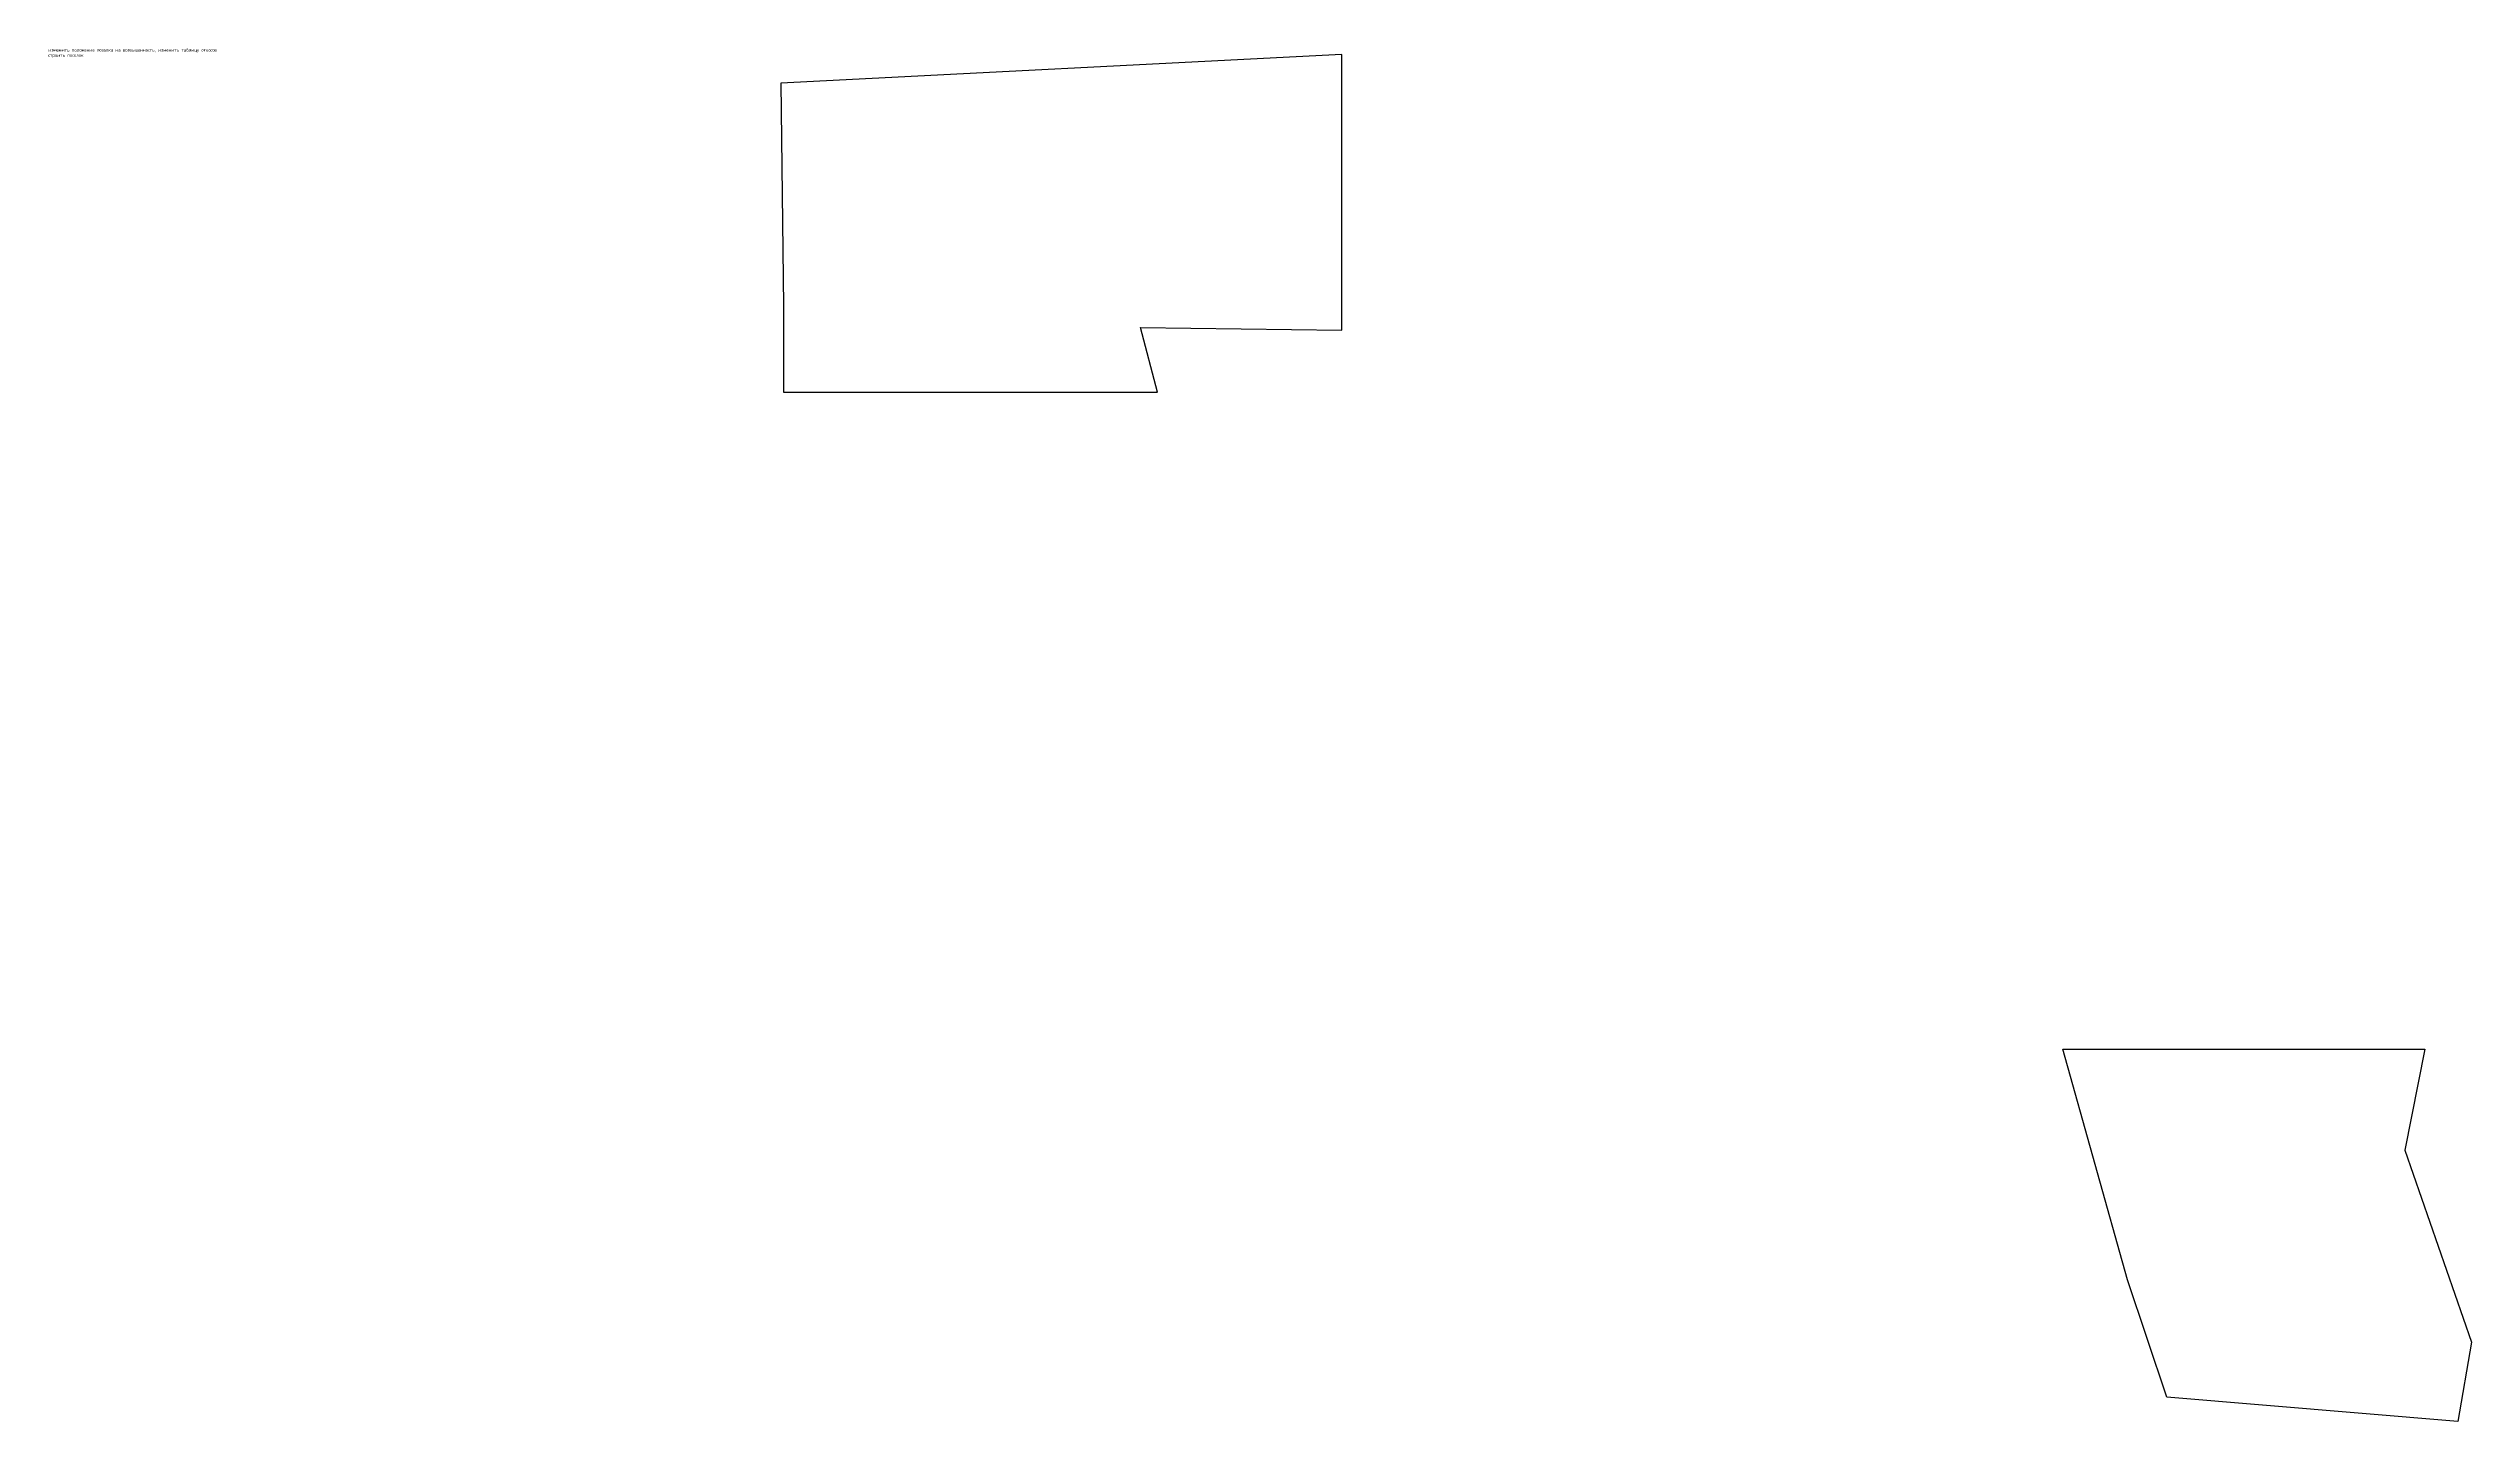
# Model space of a CAD drawing. Header units: metres. Extents: x -2058 to -506, y 35 to 915.
import ezdxf

# ---------------------------------------------------------------- set-up
doc = ezdxf.new("R2010")
doc.units = ezdxf.units.M
doc.header["$LTSCALE"] = 5
doc.layers.add('C-RAIL-CANT-VIEW-TTBL', color=254, linetype='Continuous')
doc.styles.add('СПДС', font='isocpeur.ttf')

msp = doc.modelspace()

# ---------------------------------------------------------------- linework, layer by layer
at = {"layer": 'C-RAIL-CANT-VIEW-TTBL', "flags": 128}
msp.add_lwpolyline([(-1229.6, 734.8), (-1229.6, 911.6), (-1589.2, 893.2), (-1587.5, 750.4), (-1587.5, 695.2), (-1347.8, 695.2), (-1358.6, 736.5)], close=True, dxfattribs=at)
at = {"layer": 'C-RAIL-CANT-VIEW-TTBL'}
msp.add_lwpolyline([(-726.2, 126.2), (-767.7, 274), (-535.6, 274), (-548.5, 209.2), (-505.7, 86.2), (-514.4, 35.4), (-701, 50.9)], close=True, dxfattribs=at)

# ---------------------------------------------------------------- texts
at = {"layer": 'C-RAIL-CANT-VIEW-TTBL', "insert": (-2058.6, 915.4), "char_height": 2, "attachment_point": 1, "style": 'СПДС'}
msp.add_mtext_dynamic_manual_height_columns('\\pxt7;изменить положение поселка на возвышенность, изменить таблицу откосов\\Pстроить поселок', width=117.876, gutter_width=10, heights=[0], dxfattribs=at)

doc.saveas('drawing.dxf')
